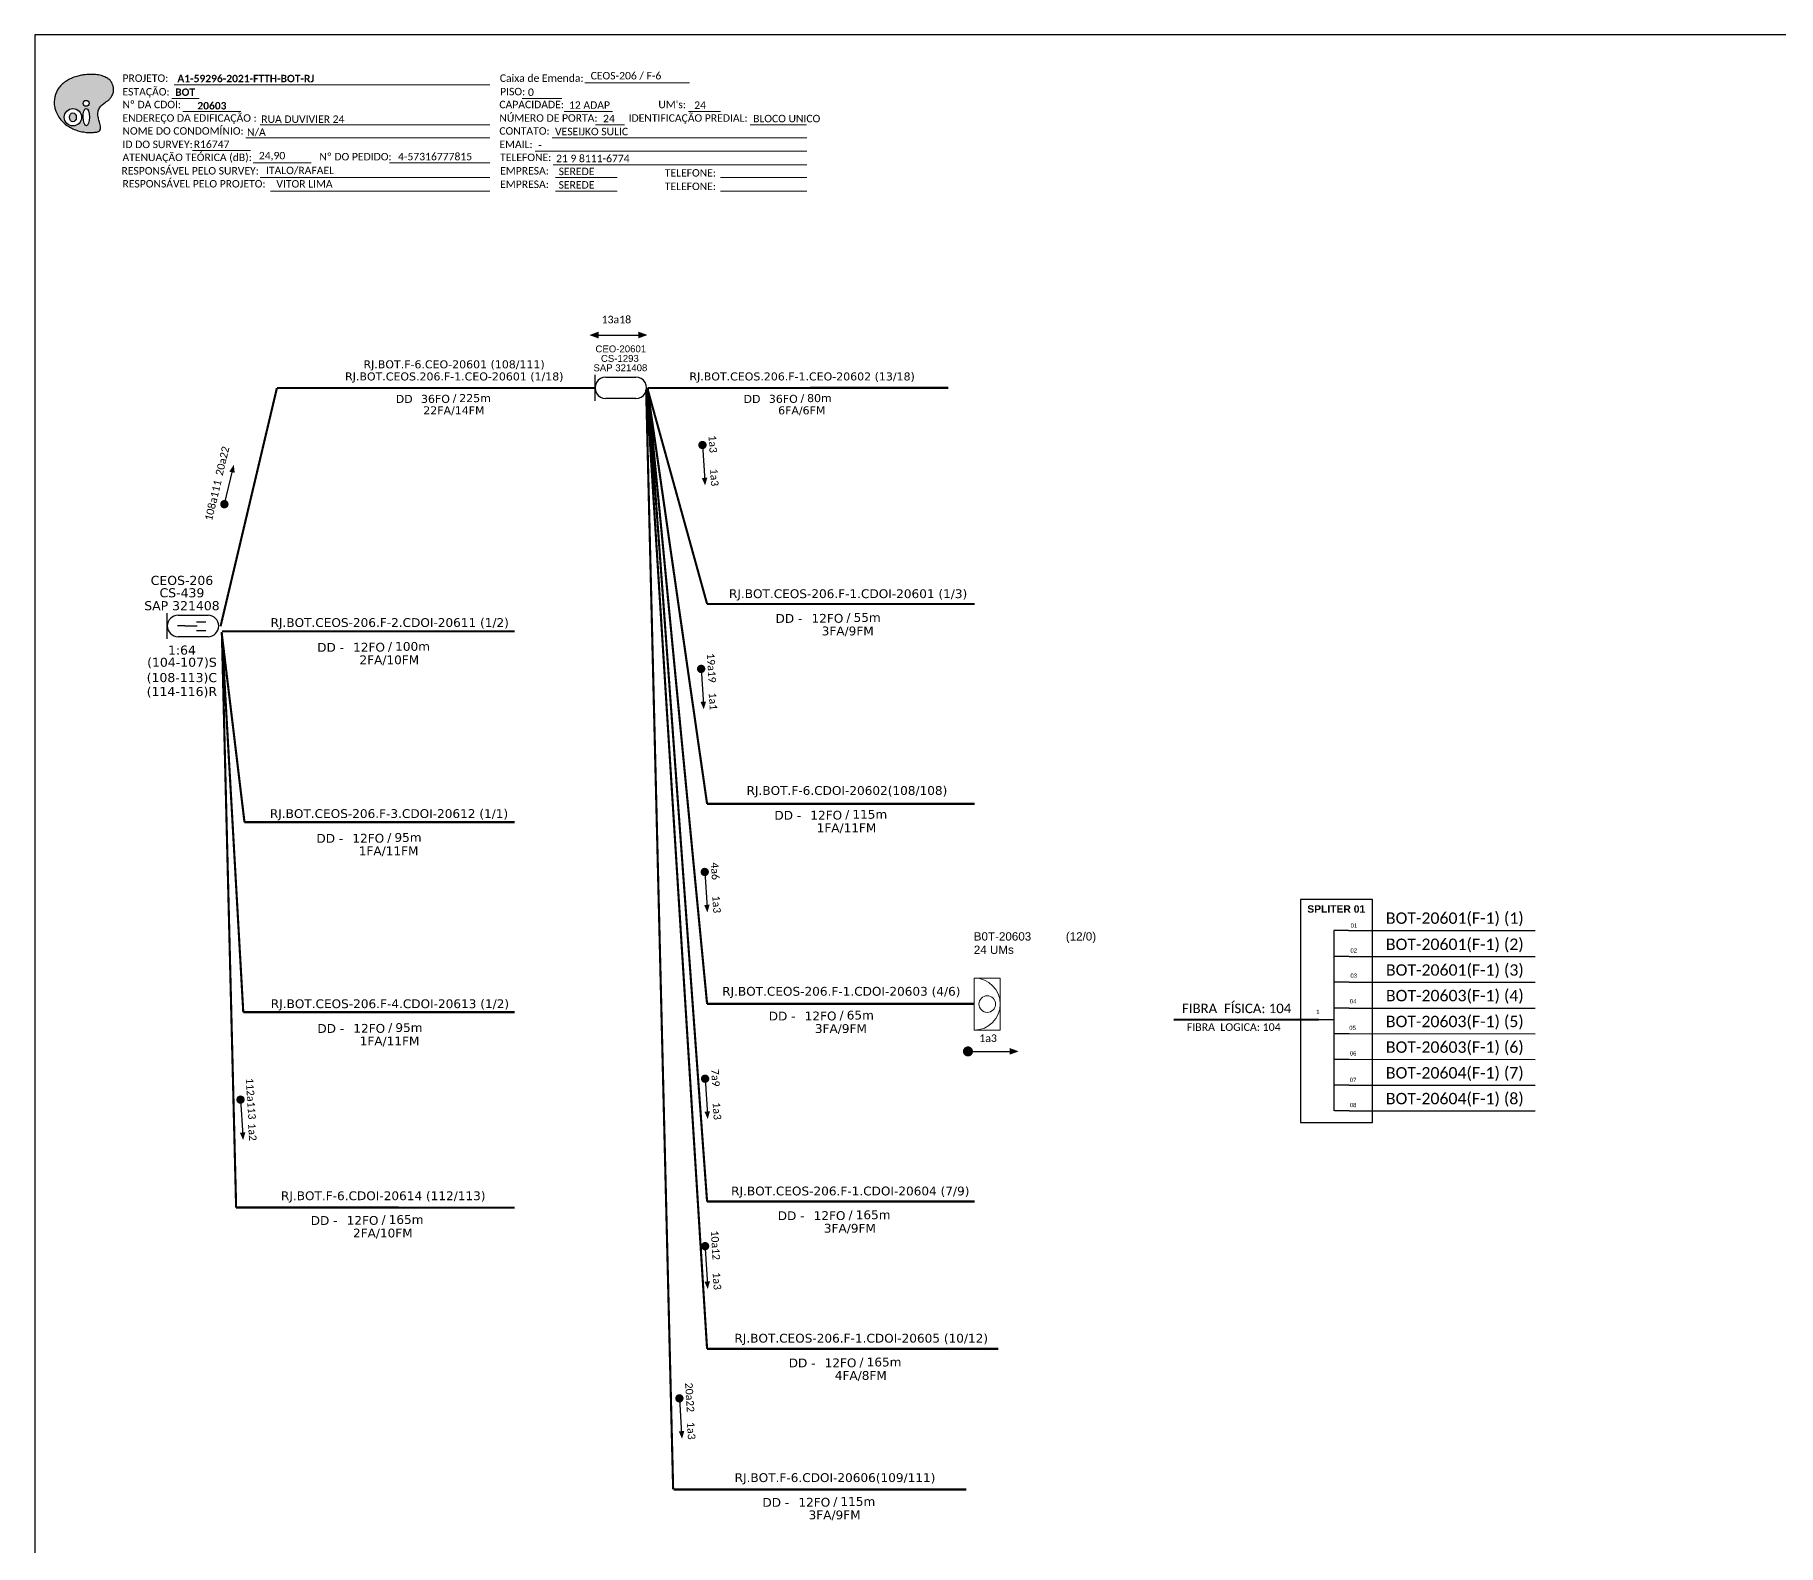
# Model space of a CAD drawing. Extents: x -89 to 749, y 705 to 1299.
# Drawn here: x -89.3 to 330, y 935.9 to 1299 of the extents above; entities that cross this region are included whole.
import ezdxf
from ezdxf.enums import TextEntityAlignment as Align

# ---------------------------------------------------------------- set-up
doc = ezdxf.new("R2010")
doc.units = 0
for name, color, linetype, lineweight in [("20.0-LEGENDA DOS CDO'S", 1, 'Continuous', 0), ('20.1-CDO_INTERIOR', 1, 'Continuous', 0), ('40.1-ETIQUETAS', 1, 'Continuous', 20)]:
    doc.layers.add(name, color=color, linetype=linetype, lineweight=lineweight)
for name, color, linetype in [('20.4-CEOS', 1, 'Continuous'), ('CAP a instalar', 1, 'Continuous'), ('SETA', 7, 'Continuous')]:
    doc.layers.add(name, color=color, linetype=linetype)
doc.styles.add('ARIAL', font='arial.ttf')
doc.styles.add('siredit', font='verdana.ttf')
doc.styles.get("Standard").update_dxf_attribs({"font": 'arial.ttf'})
doc.styles.add('WMF-Calibri0', font='calibri.ttf')
doc.styles.add('WMF-Calibri1', font='calibrib.ttf')
doc.linetypes.add('FENCELINE1', pattern='A,0.25,-0.1,[133,ltypeshp.shx,S=0.1,R=0,X=-0.1,Y=0],-0.1,1', length=1.45)

# ---------------------------------------------------------------- blocks, each defined once
blk = doc.blocks.new('OI')
h = blk.add_hatch(color=40)
edge = h.paths.add_edge_path()
edge.add_spline(control_points=[(4.35, -0.67), (3.92, -0.99), (3.26, -1.5), (2.81, -2.59), (2.9, -3.5), (3.06, -4.27), (3.31, -4.85), (3.37, -5.39), (3.4, -5.88), (3.2, -6.4), (2.54, -6.61), (1.65, -6.63), (0.55, -6.67), (-0.56, -6.42), (-1.61, -6.14), (-2.77, -5.61), (-3.92, -4.77), (-4.89, -3.7), (-5.34, -2.65), (-5.6, -1.94), (-5.85, -0.96), (-5.71, 0.47), (-5.1, 2.02), (-4.14, 3.02), (-3.3, 3.61), (-2.37, 4.16), (-1.36, 4.44), (-0.56, 4.7), (0.79, 4.85), (2.24, 4.97), (3.79, 4.57), (4.67, 4.21), (5.44, 3.65), (5.76, 2.99), (6.03, 2.21), (6.01, 1.46), (5.72, 0.64), (5.31, 0.08), (4.88, -0.38), (4.51, -0.55), (4.35, -0.67)], knot_values=[0, 0, 0, 0, 1.60434, 2.417191, 3.427595, 4.282808, 4.776746, 5.304182, 5.888771, 6.258406, 6.858137, 7.79129, 8.986195, 10.124242, 11.187857, 12.242908, 13.953784, 15.414161, 16.515391, 17.349188, 17.675853, 19.552021, 21.515531, 22.568638, 23.63245, 24.621084, 25.782718, 26.745347, 27.142653, 29.870543, 31.004649, 31.921532, 32.709589, 33.801391, 34.042471, 35.192333, 35.971461, 36.628871, 37.254359, 37.836911, 37.836911, 37.836911, 37.836911], degree=3, periodic=0)
h.paths.add_polyline_path([(1.13, -0.87, -1), (-0.04, -0.87, -1)], flags=16)
edge = h.paths.add_edge_path(flags=16)
edge.add_ellipse((0.56, -3.59), major_axis=(-0.02, 1.71), ratio=0.361305, start_angle=0, end_angle=360)
h.paths.add_polyline_path([(-0.36, -3.62, -1), (-3.8, -3.62, -1)], flags=16)
edge = h.paths.add_edge_path(flags=0)
edge.add_ellipse((-2.08, -3.62), major_axis=(0, 0.885), ratio=0.758294, start_angle=0, end_angle=360)
at = {"color": 40}
for centre, radius in [((-2.08, -3.62), 1.72), ((0.54, -0.87), 0.587)]:
    blk.add_circle(centre, radius, dxfattribs=at)
blk.add_ellipse((-2.08, -3.62), major_axis=(0, 0.885), ratio=0.758294, start_param=-3.141592653589792, end_param=3.141592653589792, dxfattribs=at)
blk.add_ellipse((0.56, -3.59), major_axis=(-0.02, 1.71), ratio=0.361305, dxfattribs=at)
at = {"color": 40, "start_tangent": (-0.800898, -0.598801), "end_tangent": (-0.800898, -0.598801)}
blk.add_spline([(4.35, -0.67), (3.2, -1.78), (2.9, -2.54), (2.92, -3.55), (3.12, -4.38), (3.28, -4.85), (3.37, -5.37), (3.35, -5.95), (3.2, -6.29), (2.66, -6.55), (1.73, -6.63), (0.54, -6.62), (-0.58, -6.41), (-1.6, -6.11), (-2.56, -5.67), (-3.95, -4.67), (-4.89, -3.56), (-5.37, -2.56), (-5.64, -1.78), (-5.72, -1.46), (-5.63, 0.42), (-4.84, 2.22), (-4.13, 2.99), (-3.27, 3.62), (-2.4, 4.09), (-1.3, 4.47), (-0.37, 4.72), (0.02, 4.77), (2.75, 4.8), (3.85, 4.53), (4.69, 4.16), (5.31, 3.68), (5.85, 2.73), (5.93, 2.5), (5.94, 1.35), (5.67, 0.62), (5.29, 0.08), (4.84, -0.36), (4.35, -0.67)], degree=3, dxfattribs=at)
blk = doc.blocks.new('CARIMBO')
at = {"color": 7, "lineweight": 0}
for points in [[(134.48, -16.3), (159.61, -16.3)], [(35.15, -20.06), (41.7, -20.06)], [(35.66, -16.79), (111.64, -16.79)], [(119.43, -20.02), (128.92, -20.02)], [(37.81, -23.14), (51.75, -23.14)], [(129.48, -23.14), (141.1, -23.14)], [(159.42, -23.14), (167.09, -23.14)], [(56.38, -26.37), (111.64, -26.37)], [(137.07, -26.37), (144.01, -26.37)], [(174.24, -26.37), (187.8, -26.37)], [(40.13, -32.55), (54.07, -32.55)], [(52.97, -29.48), (111.64, -29.48)], [(122.56, -32.72), (187.83, -32.72)], [(126.6, -29.48), (187.83, -29.48)], [(54.67, -35.52), (68.61, -35.52)], [(126.84, -35.96), (187.83, -35.96)], [(56.38, -39.07), (111.64, -39.07)], [(127.45, -39.07), (142.25, -39.07)], [(167.06, -39.07), (187.83, -39.07)], [(58.87, -42.31), (111.64, -42.31)], [(127.45, -42.31), (142.25, -42.31)], [(167.06, -42.31), (187.83, -42.31)]]:
    blk.add_lwpolyline(points, dxfattribs=at)
at = {"color": 7, "xscale": 1.213923925163967, "yscale": 1.213923925163967, "zscale": 1.213923925163967, "rotation": 0.1532896023949059}
blk.add_blockref('OI', (13.86, -20.16), dxfattribs=at)
at = {"color": 7, "lineweight": 0, "style": 'WMF-Calibri0'}
for s, height, p in [('PROJETO:', 1.793, (23.26, -16.04)), ('Caixa de Emenda:', 1.7927, (114.02, -16.04)), ('ESTAÇÃO:', 1.793, (23.26, -19.32)), ('Nº DA CDOI:', 1.7927, (23.26, -22.39)), ('CAPACIDADE:', 1.7927, (113.91, -22.39)), ('PISO:', 1.793, (114.09, -19.28)), ("UM's:", 1.793, (152.15, -22.39)), ('ENDEREÇO DA EDIFICAÇÃO :', 1.7927, (23.26, -25.63)), ('NÚMERO DE PORTA:', 1.7927, (113.91, -25.63)), ('IDENTIFICAÇÃO PREDIAL:', 1.7927, (144.99, -25.63)), ('NOME DO CONDOMÍNIO:', 1.7927, (23.26, -28.74)), ('CONTATO:', 1.793, (113.91, -28.74)), ('ATENUAÇÃO TEÓRICA (dB):', 1.7927, (23.26, -35.09)), ('ID DO SURVEY:', 1.7927, (23.26, -31.97)), ('EMAIL:', 1.793, (113.91, -31.97)), ('TELEFONE:', 1.793, (114.09, -35.09)), ('RESPONSÁVEL PELO SURVEY:', 1.7927, (23.02, -38.32)), ('EMPRESA:', 1.793, (114.09, -38.32)), ('TELEFONE:', 1.793, (153.7, -38.83)), ('RESPONSÁVEL PELO PROJETO:', 1.7927, (23.26, -41.44)), ('EMPRESA:', 1.793, (114.09, -41.56)), ('TELEFONE:', 1.793, (153.7, -42.06))]:
    blk.add_text(s, height=height, dxfattribs=at).set_placement(p)
at = {"color": 7, "lineweight": 0, "flags": 8}
for tag, p, style in [('PROJ', (36.46, -16.13), 'WMF-Calibri1'), ('CEOS-XX', (135.87, -15.46), 'WMF-Calibri0'), ('EST', (35.94, -19.41), 'WMF-Calibri1'), ('PISO_PTR', (120.78, -19.42), 'WMF-Calibri0'), ('CAPAC.', (130.66, -22.52), 'WMF-Calibri0'), ("UC'S", (160.78, -22.54), 'WMF-Calibri0'), ('LOGRADOURO', (56.65, -25.91), 'WMF-Calibri0'), ('N°', (138.85, -25.77), 'WMF-Calibri0'), ('N°PREDIO', (174.94, -25.77), 'WMF-Calibri0'), ('NOME_DO_COND.', (53.23, -29.02), 'WMF-Calibri0'), ('NOME_DO_CONTATO', (127.3, -28.89), 'WMF-Calibri0'), ('_ID_', (40.39, -31.94), 'WMF-Calibri0'), ('O_POTEN', (56.06, -34.68), 'WMF-Calibri0'), ('EMAIL', (123.26, -32.12), 'WMF-Calibri0'), ('RES_SURVEY', (57.78, -38.23), 'WMF-Calibri0'), ('TELEFONE', (127.55, -35.36), 'WMF-Calibri0'), ('EMP_RESP_SURVEY', (128.16, -38.47), 'WMF-Calibri0'), ('CONT_RESP_SURVEY', (167.76, -38.47), 'WMF-Calibri0'), ('RES_PROJ', (60.27, -41.47), 'WMF-Calibri0'), ('EMP_RESP_PROJ', (128.16, -41.71), 'WMF-Calibri0'), ('CONT_RESP_PROJ', (167.76, -41.71), 'WMF-Calibri0')]:
    blk.add_attdef(tag, p, '', height=1.79, dxfattribs=dict(at, style=style))
at = {"color": 7, "lineweight": 0, "style": 'WMF-Calibri1', "flags": 8}
blk.add_attdef("N° CDO'S", text='', height=1.79, dxfattribs=at).set_placement((44.78, -22.68), align=Align.CENTER)
blk = doc.blocks.new('ETIQUETA_RS5F')
at = {"layer": '40.1-ETIQUETAS', "color": 0, "style": 'siredit'}
blk.add_text('/', height=1.5, dxfattribs=at).set_placement((1.58, -1.95), align=Align.MIDDLE_RIGHT)
for tag, p in [('ETIQUETA_R_PRIMARIA', (1.21, 4.1)), ('ETIQUETA_R_SECUNDARIA', (1.21, 2.1)), ('F_ATIVAS/F_MORTAS', (1.14, -4.24))]:
    blk.add_attdef(tag, text='', height=1.5, dxfattribs=at).set_placement(p, align=Align.MIDDLE_CENTER)
for tag, p in [('TIPO_CABO', (-6.58, -2.12)), ('CAP_CABO', (0.4, -2.09))]:
    blk.add_attdef(tag, text='', height=1.5, dxfattribs=at).set_placement(p, align=Align.MIDDLE_RIGHT)
blk.add_attdef('METROS', text='', height=1.5, dxfattribs=at).set_placement((2.14, -1.95), align=Align.MIDDLE_LEFT)
for tag, p in [('FUSÃO_1', (0.85, -8.39)), ('FUSÃO_2', (0.85, -10.6)), ('FUSÃO_3', (0.85, -12.93)), ('FUSÃO_4', (0.85, -15.14)), ('FUSÃO_5', (0.85, -17.16))]:
    blk.add_attdef(tag, text='', height=1.5, dxfattribs=at).set_placement(p, align=Align.CENTER)

msp = doc.modelspace()

# ---------------------------------------------------------------- linework, layer by layer
at = {"color": 7, "linetype": 'Continuous'}
for p, q in [((223.08, 1083.72), (223.08, 1040.3)), ((226.6, 1083.72), (223.08, 1083.72)), ((226.78, 1077.44), (223.26, 1077.44)), ((226.78, 1071.25), (223.26, 1071.25)), ((226.78, 1065.03), (223.26, 1065.03)), ((219.43, 1062.3), (223.07, 1062.3)), ((226.78, 1058.86), (223.26, 1058.86)), ((226.78, 1052.7), (223.26, 1052.7)), ((226.78, 1046.51), (223.26, 1046.51)), ((226.78, 1040.33), (223.26, 1040.33))]:
    msp.add_line(p, q, dxfattribs=at)
at = {"color": 10, "linetype": 'Continuous'}
for p, q in [((226.6, 1083.72), (271.55, 1083.71)), ((226.78, 1077.44), (271.55, 1077.43)), ((226.78, 1071.26), (271.55, 1071.25)), ((226.78, 1065.04), (271.55, 1065.03)), ((226.78, 1058.88), (271.55, 1058.86)), ((226.78, 1052.71), (271.55, 1052.7)), ((226.78, 1046.52), (271.55, 1046.51)), ((226.78, 1040.33), (271.55, 1040.32))]:
    msp.add_line(p, q, dxfattribs=at)
at = {"color": 1, "linetype": 'Continuous', "lineweight": 60}
msp.add_line((219.43, 1062.3), (184.65, 1062.19), dxfattribs=at)
msp.add_lwpolyline([(-89.32, 705.02), (749.25, 705.02), (749.25, 1299.02), (-89.32, 1299.02), (-89.32, 705.02)])
at = {"color": 7, "lineweight": 0}
msp.add_lwpolyline([(-4.01, 1268.26), (20.14, 1268.26)], dxfattribs=at)
for points, const_width in [([(71.22, 1200.91, 1), (71.29, 1199.91, 1)], 1), ([(-43.86, 1185.69, 1), (-43.62, 1186.67, 1)], 1), ([(70.9, 1147.08, 1), (70.96, 1146.08, 1)], 1), ([(71.77, 1098.25, 1), (71.83, 1097.25, 1)], 1), ([(134.5, 1054.61, 1), (135.71, 1054.61, 1)], 1.21), ([(71.85, 1048.55, 1), (71.92, 1047.55, 1)], 1), ([(-39.89, 1043.51, 1), (-39.83, 1042.51, 1)], 1), ([(71.85, 1008.28, 1), (71.92, 1007.28, 1)], 1), ([(65.67, 971.69, 1), (65.73, 970.69, 1)], 1)]:
    msp.add_lwpolyline(points, format="xyb", close=True, dxfattribs=dict(const_width=const_width))
at = {"color": 7}
msp.add_lwpolyline([(215.11, 1037.51), (232.39, 1037.51), (232.39, 1091.17), (215.11, 1091.17)], close=True, dxfattribs=at)
at = {"layer": '20.1-CDO_INTERIOR', "color": 1, "lineweight": 18}
msp.add_lwpolyline([(142.87, 1059.74), (142.87, 1072.24), (136.62, 1072.24), (136.62, 1059.74)], close=True, dxfattribs=at)
msp.add_circle((139.75, 1065.99), 2, dxfattribs=at)
msp.add_arc((136.62, 1065.99), 6.25, 270, 90, dxfattribs=at)
at = {"layer": '20.4-CEOS', "color": 5}
for p, q in [((45.42, 1211.06), (45.42, 1217.27)), ((47.99, 1216.74), (55.22, 1216.74)), ((55.22, 1211.59), (47.99, 1211.59))]:
    msp.add_line(p, q, dxfattribs=at)
at = {"layer": '20.4-CEOS', "color": 7}
for p, q in [((-57.47, 1153.79), (-57.47, 1160)), ((-54.89, 1159.47), (-47.66, 1159.47)), ((-50.42, 1157.92), (-48.23, 1157.92)), ((-53.27, 1156.9), (-55.01, 1156.9)), ((-47.66, 1154.32), (-54.89, 1154.32)), ((-53.27, 1156.9), (-50.29, 1156.9)), ((-50.42, 1155.78), (-48.23, 1155.78))]:
    msp.add_line(p, q, dxfattribs=at)
for centre, start, end in [((-54.89, 1156.9), 90, 270), ((-47.66, 1156.9), 270, 90)]:
    msp.add_arc(centre, 2.58, start, end, dxfattribs=at)
at = {"layer": '20.4-CEOS', "color": 5}
for centre, major_axis, start_param, end_param in [((47.99, 1214.17), (1.82, 1.82), 0.785398, 3.926991), ((55.22, 1214.17), (-1.82, 1.82), 2.356194, 5.497787)]:
    msp.add_ellipse(centre, major_axis=major_axis, ratio=1, start_param=start_param, end_param=end_param, dxfattribs=at)
at = {"layer": 'CAP a instalar', "color": 7, "linetype": 'FENCELINE1', "ltscale": 7, "const_width": 0.513}
for points in [[(-44.66, 1156.82), (-31.1, 1214.11)], [(-31.1, 1214.11), (45.38, 1214.11)], [(57.71, 1213.65), (64.2, 949.32)], [(58.02, 1213.98), (72.36, 1114.13)], [(58.08, 1214.11), (130.41, 1214.17)], [(-44.34, 1155.22), (-40.91, 1017.08)], [(72.36, 1114.13), (136.69, 1114.13)], [(-40.91, 1017.08), (26.06, 1017.05)], [(64.32, 949.28), (134.72, 949.28)]]:
    msp.add_lwpolyline(points, dxfattribs=at)
at = {"layer": 'CAP a instalar', "color": 8, "linetype": 'FENCELINE1', "ltscale": 7, "const_width": 0.513}
for points in [[(57.84, 1213.47), (72.36, 983.11)], [(58.02, 1213.98), (72.36, 1162.2)], [(58.08, 1214.11), (72.36, 1018.51)], [(72.36, 1162.2), (136.69, 1162.2)], [(-44.41, 1155.44), (-38.9, 1109.73)], [(-44.35, 1154.96), (-39.19, 1064.04)], [(-44.34, 1155.59), (26.06, 1155.59)], [(-38.9, 1109.73), (26.06, 1109.73)], [(-39.19, 1064.04), (26.06, 1064.04)], [(72.36, 1018.51), (136.69, 1018.51)], [(72.36, 983.11), (142.38, 983.11)]]:
    msp.add_lwpolyline(points, dxfattribs=at)
at = {"layer": 'CAP a instalar', "color": 1, "linetype": 'FENCELINE1', "ltscale": 7, "const_width": 0.513}
for points in [[(58.08, 1214.11), (72.36, 1066.06)], [(72.36, 1066.06), (136.69, 1066.06)]]:
    msp.add_lwpolyline(points, dxfattribs=at)
at = {"layer": 'SETA'}
for points in [[(46.25, 1226.84), (56.65, 1226.84)], [(71.25, 1200.41), (71.8, 1191.83)], [(-43.74, 1186.18), (-41.73, 1194.54)], [(70.93, 1146.58), (71.47, 1138)], [(71.8, 1097.75), (72.35, 1089.17)], [(135.53, 1054.6), (145.93, 1054.6)], [(71.88, 1048.05), (72.43, 1039.47)], [(-39.86, 1043.01), (-39.32, 1034.43)], [(71.88, 1007.17), (72.43, 998.59)], [(65.7, 971.19), (66.24, 962.61)]]:
    msp.add_lwpolyline(points, dxfattribs=at)
for points in [[(46.25, 1226.04), (44.04, 1226.84), (46.25, 1227.65)], [(55.82, 1227.67), (58.04, 1226.86), (55.82, 1226.05)], [(-42.55, 1194.03), (-41.47, 1195.65), (-41.25, 1193.71)], [(72.43, 1192.56), (71.88, 1190.69), (71.1, 1192.48)], [(72.11, 1138.73), (71.56, 1136.86), (70.78, 1138.65)], [(72.98, 1089.9), (72.43, 1088.03), (71.65, 1089.82)], [(145.1, 1055.43), (147.31, 1054.62), (145.1, 1053.81)], [(73.06, 1040.2), (72.51, 1038.33), (71.73, 1040.12)], [(-38.68, 1035.16), (-39.23, 1033.29), (-40.01, 1035.08)], [(73.06, 999.32), (72.51, 997.45), (71.73, 999.23)], [(66.88, 963.34), (66.33, 961.47), (65.55, 963.26)]]:
    msp.add_solid(points, dxfattribs=at)

# ---------------------------------------------------------------- block references
ref = msp.add_blockref('CARIMBO', (-91.51, 1303.77))
ref.add_attrib('PROJ', 'A1-59296-2021-FTTH-BOT-RJ', (-55.05, 1287.63), dxfattribs={"color": 7, "lineweight": 0, "height": 1.7927, "style": 'WMF-Calibri1'})
ref.add_attrib('EST', 'BOT', (-55.57, 1284.35), dxfattribs={"color": 7, "lineweight": 0, "height": 1.793, "style": 'WMF-Calibri1'})
ref.add_attrib("N° CDO'S", '20603', dxfattribs={"color": 7, "lineweight": 0, "height": 1.793, "style": 'WMF-Calibri1'}).set_placement((-46.73, 1281.09), align=Align.CENTER)
ref.add_attrib('LOGRADOURO', 'RUA DUVIVIER 24', (-34.86, 1277.86), dxfattribs={"color": 7, "lineweight": 0, "height": 1.7927, "style": 'WMF-Calibri0'})
ref.add_attrib('NOME_DO_COND.', 'N/A', (-38.28, 1274.74), dxfattribs={"color": 7, "lineweight": 0, "height": 1.793, "style": 'WMF-Calibri0'})
ref.add_attrib('_ID_', 'R16747', (-51.11, 1271.83), dxfattribs={"color": 7, "lineweight": 0, "height": 1.793, "style": 'WMF-Calibri0'})
ref.add_attrib('O_POTEN', '24,90', (-35.45, 1269.09), dxfattribs={"color": 7, "lineweight": 0, "height": 1.793, "style": 'WMF-Calibri0'})
ref.add_attrib('RES_SURVEY', 'ITALO/RAFAEL', (-33.73, 1265.54), dxfattribs={"color": 7, "lineweight": 0, "height": 1.7927, "style": 'WMF-Calibri0'})
ref.add_attrib('RES_PROJ', 'VITOR LIMA', (-31.24, 1262.3), dxfattribs={"color": 7, "lineweight": 0, "height": 1.793, "style": 'WMF-Calibri0'})
ref.add_attrib('CEOS-XX', 'CEOS-206 / F-6', (44.36, 1288.31), dxfattribs={"color": 7, "lineweight": 0, "height": 1.7927, "style": 'WMF-Calibri0'})
ref.add_attrib('CAPAC.', '12 ADAP', (39.15, 1281.25), dxfattribs={"color": 7, "lineweight": 0, "height": 1.793, "style": 'WMF-Calibri0'})
ref.add_attrib("UC'S", '24', (69.27, 1281.23), dxfattribs={"color": 7, "lineweight": 0, "height": 1.793, "style": 'WMF-Calibri0'})
ref.add_attrib('PISO_PTR', '0', (29.28, 1284.34), dxfattribs={"color": 7, "lineweight": 0, "height": 1.79, "style": 'WMF-Calibri0'})
ref.add_attrib('N°', '24', (47.34, 1278), dxfattribs={"color": 7, "lineweight": 0, "height": 1.793, "style": 'WMF-Calibri0'})
ref.add_attrib('N°PREDIO', 'BLOCO UNICO', (83.43, 1278), dxfattribs={"color": 7, "lineweight": 0, "height": 1.7927, "style": 'WMF-Calibri0'})
ref.add_attrib('NOME_DO_CONTATO', 'VESEIJKO SULIC', (35.79, 1274.88), dxfattribs={"color": 7, "lineweight": 0, "height": 1.7927, "style": 'WMF-Calibri0'})
ref.add_attrib('EMAIL', '-', (31.75, 1271.65), dxfattribs={"color": 7, "lineweight": 0, "height": 1.79, "style": 'WMF-Calibri0'})
ref.add_attrib('TELEFONE', '21 9 8111-6774', (36.04, 1268.41), dxfattribs={"color": 7, "lineweight": 0, "height": 1.7927, "style": 'WMF-Calibri0'})
ref.add_attrib('EMP_RESP_SURVEY', 'SEREDE', (36.65, 1265.3), dxfattribs={"color": 7, "lineweight": 0, "height": 1.793, "style": 'WMF-Calibri0'})
ref.add_attrib('EMP_RESP_PROJ', 'SEREDE', (36.65, 1262.06), dxfattribs={"color": 7, "lineweight": 0, "height": 1.793, "style": 'WMF-Calibri0'})
at = {"layer": '40.1-ETIQUETAS', "color": 7}
ref = msp.add_blockref('ETIQUETA_RS5F', (10.04, 1214.2), dxfattribs=dict(at, xscale=1.283039983498747, yscale=1.283039983498747, zscale=1.283039983499997))
ref.add_attrib('ETIQUETA_R_PRIMARIA', 'RJ.BOT.F-6.CEO-20601 (108/111)', dxfattribs={"color": 0, "height": 1.9246, "style": 'siredit'}).set_placement((11.51, 1219.81), align=Align.MIDDLE_CENTER)
ref.add_attrib('ETIQUETA_R_SECUNDARIA', 'RJ.BOT.CEOS.206.F-1.CEO-20601 (1/18)', dxfattribs={"color": 0, "height": 1.9246, "style": 'siredit'}).set_placement((11.56, 1216.9), align=Align.MIDDLE_CENTER)
ref.add_attrib('TIPO_CABO', 'DD', dxfattribs={"color": 0, "height": 1.925, "style": 'siredit'}).set_placement((1.55, 1211.49), align=Align.MIDDLE_RIGHT)
ref.add_attrib('CAP_CABO', '36FO', dxfattribs={"color": 0, "height": 1.925, "style": 'siredit'}).set_placement((10.51, 1211.51), align=Align.MIDDLE_RIGHT)
ref.add_attrib('METROS', '225m', dxfattribs={"color": 0, "height": 1.925, "style": 'siredit'}).set_placement((12.75, 1211.69), align=Align.MIDDLE_LEFT)
ref.add_attrib('F_ATIVAS/F_MORTAS', '22FA/14FM', dxfattribs={"color": 0, "height": 1.925, "style": 'siredit'}).set_placement((11.47, 1208.75), align=Align.MIDDLE_CENTER)
ref = msp.add_blockref('ETIQUETA_RS5F', (93.7, 1214.2), dxfattribs=dict(at, xscale=1.283039983498747, yscale=1.283039983498747, zscale=1.283039983499997))
ref.add_attrib('ETIQUETA_R_SECUNDARIA', 'RJ.BOT.CEOS.206.F-1.CEO-20602 (13/18)', dxfattribs={"color": 0, "height": 1.9246, "style": 'siredit'}).set_placement((95.22, 1216.9), align=Align.MIDDLE_CENTER)
ref.add_attrib('TIPO_CABO', 'DD', dxfattribs={"color": 0, "height": 1.925, "style": 'siredit'}).set_placement((85.21, 1211.49), align=Align.MIDDLE_RIGHT)
ref.add_attrib('CAP_CABO', '36FO', dxfattribs={"color": 0, "height": 1.925, "style": 'siredit'}).set_placement((94.17, 1211.51), align=Align.MIDDLE_RIGHT)
ref.add_attrib('METROS', '80m', dxfattribs={"color": 0, "height": 1.925, "style": 'siredit'}).set_placement((96.41, 1211.69), align=Align.MIDDLE_LEFT)
ref.add_attrib('F_ATIVAS/F_MORTAS', '6FA/6FM', dxfattribs={"color": 0, "height": 1.925, "style": 'siredit'}).set_placement((95.13, 1208.75), align=Align.MIDDLE_CENTER)
at = {"layer": 'CAP a instalar', "color": 8, "linetype": 'FENCELINE1', "ltscale": 7}
ref = msp.add_blockref('ETIQUETA_RS5F', (104.61, 1161.69), dxfattribs=dict(at, xscale=1.411343981848631, yscale=1.411343981849711, zscale=1.411343981849999))
ref.add_attrib('ETIQUETA_R_SECUNDARIA', 'RJ.BOT.CEOS-206.F-1.CDOI-20601 (1/3)', dxfattribs={"layer": '40.1-ETIQUETAS', "color": 0, "height": 2.117, "style": 'siredit'}).set_placement((106.28, 1164.66), align=Align.MIDDLE_CENTER)
ref.add_attrib('TIPO_CABO', 'DD -', dxfattribs={"layer": '40.1-ETIQUETAS', "color": 0, "height": 2.117, "style": 'siredit'}).set_placement((95.27, 1158.71), align=Align.MIDDLE_RIGHT)
ref.add_attrib('CAP_CABO', '12FO', dxfattribs={"layer": '40.1-ETIQUETAS', "color": 0, "height": 2.117, "style": 'siredit'}).set_placement((105.13, 1158.74), align=Align.MIDDLE_RIGHT)
ref.add_attrib('METROS', '55m', dxfattribs={"layer": '40.1-ETIQUETAS', "color": 0, "height": 2.117, "style": 'siredit'}).set_placement((107.59, 1158.94), align=Align.MIDDLE_LEFT)
ref.add_attrib('F_ATIVAS/F_MORTAS', '3FA/9FM', dxfattribs={"layer": '40.1-ETIQUETAS', "color": 0, "height": 2.117, "style": 'siredit'}).set_placement((106.18, 1155.7), align=Align.MIDDLE_CENTER)
ref = msp.add_blockref('ETIQUETA_RS5F', (-5.64, 1154.75), dxfattribs=dict(at, xscale=1.411343981848631, yscale=1.411343981849711, zscale=1.411343981849999))
ref.add_attrib('ETIQUETA_R_SECUNDARIA', 'RJ.BOT.CEOS-206.F-2.CDOI-20611 (1/2)', dxfattribs={"layer": '40.1-ETIQUETAS', "color": 0, "height": 2.117, "style": 'siredit'}).set_placement((-3.97, 1157.72), align=Align.MIDDLE_CENTER)
ref.add_attrib('TIPO_CABO', 'DD -', dxfattribs={"layer": '40.1-ETIQUETAS', "color": 0, "height": 2.117, "style": 'siredit'}).set_placement((-14.97, 1151.76), align=Align.MIDDLE_RIGHT)
ref.add_attrib('CAP_CABO', '12FO', dxfattribs={"layer": '40.1-ETIQUETAS', "color": 0, "height": 2.117, "style": 'siredit'}).set_placement((-5.12, 1151.8), align=Align.MIDDLE_RIGHT)
ref.add_attrib('METROS', '100m', dxfattribs={"layer": '40.1-ETIQUETAS', "color": 0, "height": 2.117, "style": 'siredit'}).set_placement((-2.66, 1151.99), align=Align.MIDDLE_LEFT)
ref.add_attrib('F_ATIVAS/F_MORTAS', '2FA/10FM', dxfattribs={"layer": '40.1-ETIQUETAS', "color": 0, "height": 2.117, "style": 'siredit'}).set_placement((-4.07, 1148.76), align=Align.MIDDLE_CENTER)
at = {"layer": 'CAP a instalar', "color": 7, "linetype": 'FENCELINE1', "ltscale": 7}
ref = msp.add_blockref('ETIQUETA_RS5F', (104.33, 1114.37), dxfattribs=dict(at, xscale=1.411343981848631, yscale=1.411343981849711, zscale=1.411343981849999))
ref.add_attrib('ETIQUETA_R_SECUNDARIA', 'RJ.BOT.F-6.CDOI-20602(108/108)', dxfattribs={"layer": '40.1-ETIQUETAS', "color": 0, "height": 2.117, "style": 'siredit'}).set_placement((106, 1117.34), align=Align.MIDDLE_CENTER)
ref.add_attrib('TIPO_CABO', 'DD -', dxfattribs={"layer": '40.1-ETIQUETAS', "color": 0, "height": 2.117, "style": 'siredit'}).set_placement((94.99, 1111.38), align=Align.MIDDLE_RIGHT)
ref.add_attrib('CAP_CABO', '12FO', dxfattribs={"layer": '40.1-ETIQUETAS', "color": 0, "height": 2.117, "style": 'siredit'}).set_placement((104.84, 1111.41), align=Align.MIDDLE_RIGHT)
ref.add_attrib('METROS', '115m', dxfattribs={"layer": '40.1-ETIQUETAS', "color": 0, "height": 2.117, "style": 'siredit'}).set_placement((107.31, 1111.61), align=Align.MIDDLE_LEFT)
ref.add_attrib('F_ATIVAS/F_MORTAS', '1FA/11FM', dxfattribs={"layer": '40.1-ETIQUETAS', "color": 0, "height": 2.117, "style": 'siredit'}).set_placement((105.89, 1108.38), align=Align.MIDDLE_CENTER)
at = {"layer": 'CAP a instalar', "color": 8, "linetype": 'FENCELINE1', "ltscale": 7}
ref = msp.add_blockref('ETIQUETA_RS5F', (-5.81, 1108.82), dxfattribs=dict(at, xscale=1.411343981848631, yscale=1.411343981849711, zscale=1.411343981849999))
ref.add_attrib('ETIQUETA_R_SECUNDARIA', 'RJ.BOT.CEOS-206.F-3.CDOI-20612 (1/1)', dxfattribs={"layer": '40.1-ETIQUETAS', "color": 0, "height": 2.117, "style": 'siredit'}).set_placement((-4.14, 1111.79), align=Align.MIDDLE_CENTER)
ref.add_attrib('TIPO_CABO', 'DD -', dxfattribs={"layer": '40.1-ETIQUETAS', "color": 0, "height": 2.117, "style": 'siredit'}).set_placement((-15.15, 1105.83), align=Align.MIDDLE_RIGHT)
ref.add_attrib('CAP_CABO', '12FO', dxfattribs={"layer": '40.1-ETIQUETAS', "color": 0, "height": 2.117, "style": 'siredit'}).set_placement((-5.3, 1105.86), align=Align.MIDDLE_RIGHT)
ref.add_attrib('METROS', '95m', dxfattribs={"layer": '40.1-ETIQUETAS', "color": 0, "height": 2.117, "style": 'siredit'}).set_placement((-2.83, 1106.06), align=Align.MIDDLE_LEFT)
ref.add_attrib('F_ATIVAS/F_MORTAS', '1FA/11FM', dxfattribs={"layer": '40.1-ETIQUETAS', "color": 0, "height": 2.117, "style": 'siredit'}).set_placement((-4.24, 1102.82), align=Align.MIDDLE_CENTER)
at = {"layer": 'CAP a instalar', "color": 1, "linetype": 'FENCELINE1', "ltscale": 7}
ref = msp.add_blockref('ETIQUETA_RS5F', (102.97, 1066.09), dxfattribs=dict(at, xscale=1.411343981848631, yscale=1.411343981849711, zscale=1.411343981849999))
ref.add_attrib('ETIQUETA_R_SECUNDARIA', 'RJ.BOT.CEOS-206.F-1.CDOI-20603 (4/6)', dxfattribs={"layer": '40.1-ETIQUETAS', "color": 0, "height": 2.117, "style": 'siredit'}).set_placement((104.64, 1069.06), align=Align.MIDDLE_CENTER)
ref.add_attrib('TIPO_CABO', 'DD -', dxfattribs={"layer": '40.1-ETIQUETAS', "color": 0, "height": 2.117, "style": 'siredit'}).set_placement((93.63, 1063.1), align=Align.MIDDLE_RIGHT)
ref.add_attrib('CAP_CABO', '12FO', dxfattribs={"layer": '40.1-ETIQUETAS', "color": 0, "height": 2.117, "style": 'siredit'}).set_placement((103.48, 1063.13), align=Align.MIDDLE_RIGHT)
ref.add_attrib('METROS', '65m', dxfattribs={"layer": '40.1-ETIQUETAS', "color": 0, "height": 2.117, "style": 'siredit'}).set_placement((105.95, 1063.33), align=Align.MIDDLE_LEFT)
ref.add_attrib('F_ATIVAS/F_MORTAS', '3FA/9FM', dxfattribs={"layer": '40.1-ETIQUETAS', "color": 0, "height": 2.117, "style": 'siredit'}).set_placement((104.54, 1060.1), align=Align.MIDDLE_CENTER)
at = {"layer": 'CAP a instalar', "color": 8, "linetype": 'FENCELINE1', "ltscale": 7}
ref = msp.add_blockref('ETIQUETA_RS5F', (-5.59, 1063.1), dxfattribs=dict(at, xscale=1.411343981848631, yscale=1.411343981849711, zscale=1.411343981849999))
ref.add_attrib('ETIQUETA_R_SECUNDARIA', 'RJ.BOT.CEOS-206.F-4.CDOI-20613 (1/2)', dxfattribs={"layer": '40.1-ETIQUETAS', "color": 0, "height": 2.117, "style": 'siredit'}).set_placement((-3.92, 1066.07), align=Align.MIDDLE_CENTER)
ref.add_attrib('TIPO_CABO', 'DD -', dxfattribs={"layer": '40.1-ETIQUETAS', "color": 0, "height": 2.117, "style": 'siredit'}).set_placement((-14.93, 1060.12), align=Align.MIDDLE_RIGHT)
ref.add_attrib('CAP_CABO', '12FO', dxfattribs={"layer": '40.1-ETIQUETAS', "color": 0, "height": 2.117, "style": 'siredit'}).set_placement((-5.07, 1060.15), align=Align.MIDDLE_RIGHT)
ref.add_attrib('METROS', '95m', dxfattribs={"layer": '40.1-ETIQUETAS', "color": 0, "height": 2.117, "style": 'siredit'}).set_placement((-2.61, 1060.34), align=Align.MIDDLE_LEFT)
ref.add_attrib('F_ATIVAS/F_MORTAS', '1FA/11FM', dxfattribs={"layer": '40.1-ETIQUETAS', "color": 0, "height": 2.117, "style": 'siredit'}).set_placement((-4.02, 1057.11), align=Align.MIDDLE_CENTER)
at = {"layer": 'CAP a instalar', "color": 7, "linetype": 'FENCELINE1', "ltscale": 7}
ref = msp.add_blockref('ETIQUETA_RS5F', (-7.2, 1016.93), dxfattribs=dict(at, xscale=1.411343981848631, yscale=1.411343981849711, zscale=1.411343981849999))
ref.add_attrib('ETIQUETA_R_SECUNDARIA', 'RJ.BOT.F-6.CDOI-20614 (112/113)', dxfattribs={"layer": '40.1-ETIQUETAS', "color": 0, "height": 2.117, "style": 'siredit'}).set_placement((-5.53, 1019.9), align=Align.MIDDLE_CENTER)
ref.add_attrib('TIPO_CABO', 'DD -', dxfattribs={"layer": '40.1-ETIQUETAS', "color": 0, "height": 2.117, "style": 'siredit'}).set_placement((-16.53, 1013.95), align=Align.MIDDLE_RIGHT)
ref.add_attrib('CAP_CABO', '12FO', dxfattribs={"layer": '40.1-ETIQUETAS', "color": 0, "height": 2.117, "style": 'siredit'}).set_placement((-6.68, 1013.98), align=Align.MIDDLE_RIGHT)
ref.add_attrib('METROS', '165m', dxfattribs={"layer": '40.1-ETIQUETAS', "color": 0, "height": 2.117, "style": 'siredit'}).set_placement((-4.22, 1014.18), align=Align.MIDDLE_LEFT)
ref.add_attrib('F_ATIVAS/F_MORTAS', '2FA/10FM', dxfattribs={"layer": '40.1-ETIQUETAS', "color": 0, "height": 2.117, "style": 'siredit'}).set_placement((-5.63, 1010.94), align=Align.MIDDLE_CENTER)
at = {"layer": 'CAP a instalar', "color": 8, "linetype": 'FENCELINE1', "ltscale": 7}
ref = msp.add_blockref('ETIQUETA_RS5F', (105.13, 1018.08), dxfattribs=dict(at, xscale=1.411343981848631, yscale=1.411343981849711, zscale=1.411343981849999))
ref.add_attrib('ETIQUETA_R_SECUNDARIA', 'RJ.BOT.CEOS-206.F-1.CDOI-20604 (7/9)', dxfattribs={"layer": '40.1-ETIQUETAS', "color": 0, "height": 2.117, "style": 'siredit'}).set_placement((106.8, 1021.05), align=Align.MIDDLE_CENTER)
ref.add_attrib('TIPO_CABO', 'DD -', dxfattribs={"layer": '40.1-ETIQUETAS', "color": 0, "height": 2.117, "style": 'siredit'}).set_placement((95.79, 1015.1), align=Align.MIDDLE_RIGHT)
ref.add_attrib('CAP_CABO', '12FO', dxfattribs={"layer": '40.1-ETIQUETAS', "color": 0, "height": 2.117, "style": 'siredit'}).set_placement((105.64, 1015.13), align=Align.MIDDLE_RIGHT)
ref.add_attrib('METROS', '165m', dxfattribs={"layer": '40.1-ETIQUETAS', "color": 0, "height": 2.117, "style": 'siredit'}).set_placement((108.11, 1015.32), align=Align.MIDDLE_LEFT)
ref.add_attrib('F_ATIVAS/F_MORTAS', '3FA/9FM', dxfattribs={"layer": '40.1-ETIQUETAS', "color": 0, "height": 2.117, "style": 'siredit'}).set_placement((106.7, 1012.09), align=Align.MIDDLE_CENTER)
ref = msp.add_blockref('ETIQUETA_RS5F', (107.76, 982.68), dxfattribs=dict(at, xscale=1.411343981848631, yscale=1.411343981849711, zscale=1.411343981849999))
ref.add_attrib('ETIQUETA_R_SECUNDARIA', 'RJ.BOT.CEOS-206.F-1.CDOI-20605 (10/12)', dxfattribs={"layer": '40.1-ETIQUETAS', "color": 0, "height": 2.117, "style": 'siredit'}).set_placement((109.43, 985.65), align=Align.MIDDLE_CENTER)
ref.add_attrib('TIPO_CABO', 'DD -', dxfattribs={"layer": '40.1-ETIQUETAS', "color": 0, "height": 2.117, "style": 'siredit'}).set_placement((98.43, 979.7), align=Align.MIDDLE_RIGHT)
ref.add_attrib('CAP_CABO', '12FO', dxfattribs={"layer": '40.1-ETIQUETAS', "color": 0, "height": 2.117, "style": 'siredit'}).set_placement((108.28, 979.73), align=Align.MIDDLE_RIGHT)
ref.add_attrib('METROS', '165m', dxfattribs={"layer": '40.1-ETIQUETAS', "color": 0, "height": 2.117, "style": 'siredit'}).set_placement((110.74, 979.92), align=Align.MIDDLE_LEFT)
ref.add_attrib('F_ATIVAS/F_MORTAS', '4FA/8FM', dxfattribs={"layer": '40.1-ETIQUETAS', "color": 0, "height": 2.117, "style": 'siredit'}).set_placement((109.33, 976.69), align=Align.MIDDLE_CENTER)
at = {"layer": 'CAP a instalar', "color": 7, "linetype": 'FENCELINE1', "ltscale": 7}
ref = msp.add_blockref('ETIQUETA_RS5F', (101.46, 949.16), dxfattribs=dict(at, xscale=1.411343981848631, yscale=1.411343981849711, zscale=1.411343981849999))
ref.add_attrib('ETIQUETA_R_SECUNDARIA', 'RJ.BOT.F-6.CDOI-20606(109/111)', dxfattribs={"layer": '40.1-ETIQUETAS', "color": 0, "height": 2.117, "style": 'siredit'}).set_placement((103.13, 952.13), align=Align.MIDDLE_CENTER)
ref.add_attrib('TIPO_CABO', 'DD -', dxfattribs={"layer": '40.1-ETIQUETAS', "color": 0, "height": 2.117, "style": 'siredit'}).set_placement((92.12, 946.17), align=Align.MIDDLE_RIGHT)
ref.add_attrib('CAP_CABO', '12FO', dxfattribs={"layer": '40.1-ETIQUETAS', "color": 0, "height": 2.117, "style": 'siredit'}).set_placement((101.98, 946.21), align=Align.MIDDLE_RIGHT)
ref.add_attrib('METROS', '115m', dxfattribs={"layer": '40.1-ETIQUETAS', "color": 0, "height": 2.117, "style": 'siredit'}).set_placement((104.44, 946.4), align=Align.MIDDLE_LEFT)
ref.add_attrib('F_ATIVAS/F_MORTAS', '3FA/9FM', dxfattribs={"layer": '40.1-ETIQUETAS', "color": 0, "height": 2.117, "style": 'siredit'}).set_placement((103.03, 943.17), align=Align.MIDDLE_CENTER)

# ---------------------------------------------------------------- texts
at = {"color": 7, "lineweight": 0, "style": 'WMF-Calibri0'}
msp.add_text('Nº DO PEDIDO:', height=1.7927, dxfattribs=at).set_placement((-20.88, 1268.84))
at = {"attachment_point": 5}
for s, insert, char_height, width in [('{\\fCalibri|b0|i0|c0|p34;\\C7;13a18}', (50.54, 1230.57), 1.815, 30.6841), ('{\\fArial|b1|i0|c0|p34;\\H1x;\\C10;SPLITER 01}', (223.68, 1088.84), 1.7753, 17.28), ('\\pxt3.2809;{\\fCalibri|b0|i0|c0|p34;\\C7;BOT-20601(F-1) (1)}', (252.2, 1086.36), 2.7432, 40.9104), ('\\C7;\\fArial|b0|i0|;\\H1.0273588255048;01 ', (227.94, 1084.87), 1.7753, 3.5602), ('\\pxt3.2809;{\\fCalibri|b0|i0|c0|p34;\\C7;BOT-20601(F-1) (2)}', (252.2, 1080.07), 2.7432, 40.9104), ('\\C7;\\fArial|b0|i0|;\\H1.0273588255048;02 ', (227.89, 1078.87), 1.7753, 3.7582), ('\\pxt3.2809;{\\fCalibri|b0|i0|c0|p34;\\C7;BOT-20601(F-1) (3)}', (252.21, 1073.89), 2.7432, 40.9104), ('\\C7;\\fArial|b0|i0|;\\H1.0273588255048;03 ', (227.89, 1072.82), 1.7753, 3.456), ('\\pt9;{\\fCalibri|b0|i0|c0|p34;\\C7;BOT-20603(F-1) (4)}', (252.21, 1067.73), 2.7432, 40.9104), ('{\\fCalibri|b0|i0|c0|p34;\\C7;FIBRA  FÍSICA: 104}', (199.72, 1064.94), 2.2859, 34.56), ('\\C7;\\fArial|b0|i0|;\\H1.0273588255048;04 ', (227.74, 1066.67), 1.7753, 3.7582), ('{\\fCalibri|b0|i0|c0|p34;\\C7;FIBRA  LOGICA: 104}', (199.03, 1060.45), 1.8289, 34.56), ('\\C7;\\fArial|b0|i0|;\\H1.0273588255048;1', (219.27, 1064.12), 1.7753, 1.7584), ('\\C7;\\fArial|b0|i0|;\\H1.0273588255048;05 ', (227.61, 1060.26), 1.7753, 4.6222), ('\\pt9;{\\fCalibri|b0|i0|c0|p34;\\C7;BOT-20603(F-1) (5)}', (252.2, 1061.51), 2.7432, 40.9104), ('{\\fCalibri|b0|i0|c0|p34;\\C7;1a3}', (139.95, 1057.78), 1.815, 30.6841), ('\\pt9;{\\fCalibri|b0|i0|c0|p34;\\C7;BOT-20603(F-1) (6)}', (252.2, 1055.35), 2.7432, 40.9104), ('\\C7;\\fArial|b0|i0|;\\H1.0273588255048;06 ', (227.74, 1054.12), 1.7753, 3.7582), ('\\C7;\\fArial|b0|i0|;\\H1.0273588255048;07 ', (227.74, 1047.76), 1.7753, 3.7582), ('\\pt9;{\\fCalibri|b0|i0|c0|p34;\\C7;BOT-20604(F-1) (7)}', (252.2, 1049.16), 2.7432, 40.9104), ('\\pt9;{\\fCalibri|b0|i0|c0|p34;\\C7;BOT-20604(F-1) (8)}', (252.2, 1042.97), 2.7432, 40.9104), ('\\C7;\\fArial|b0|i0|;\\H1.0273588255048;08 ', (227.74, 1041.71), 1.7753, 3.7582)]:
    msp.add_mtext(s, dxfattribs=dict(at, insert=insert, char_height=char_height, width=width))
at = {"char_height": 1.82, "width": 25.3588, "attachment_point": 5}
for s, insert, rotation in [('{\\fCalibri|b0|i0|c0|p34;\\C7;20a22}', (-44.21, 1196.57), 76.4661), ('{\\fCalibri|b0|i0|c0|p34;\\C7;1a3}', (73.74, 1200.63), 273.6303), ('{\\fCalibri|b0|i0|c0|p34;\\C7;108a111}', (-46.43, 1187.12), 76.4661), ('{\\fCalibri|b0|i0|c0|p34;\\C7;1a3}', (74.1, 1192.62), 273.6303), ('{\\fCalibri|b0|i0|c0|p34;\\C7;19a19}', (73.41, 1146.8), 273.6303), ('{\\fCalibri|b0|i0|c0|p34;\\C7;1a1}', (73.77, 1138.79), 273.6303), ('{\\fCalibri|b0|i0|c0|p34;\\C7;4a6}', (74.29, 1097.97), 273.6303), ('{\\fCalibri|b0|i0|c0|p34;\\C7;1a3}', (74.64, 1089.96), 273.6303), ('{\\fCalibri|b0|i0|c0|p34;\\C7;7a9}', (74.37, 1048.27), 273.6303), ('{\\fCalibri|b0|i0|c0|p34;\\C7;112a113}', (-37.38, 1043.23), 273.6303), ('{\\fCalibri|b0|i0|c0|p34;\\C7;1a3}', (74.73, 1040.26), 273.6303), ('{\\fCalibri|b0|i0|c0|p34;\\C7;1a2}', (-37.02, 1035.22), 273.6303), ('{\\fCalibri|b0|i0|c0|p34;\\C7;10a12}', (74.37, 1008), 273.6303), ('{\\fCalibri|b0|i0|c0|p34;\\C7;1a3}', (74.73, 999.38), 273.6303), ('{\\fCalibri|b0|i0|c0|p34;\\C7;20a22}', (68.18, 971.41), 273.6303), ('{\\fCalibri|b0|i0|c0|p34;\\C7;1a3}', (68.54, 963.4), 273.6303)]:
    msp.add_mtext(s, dxfattribs=dict(at, insert=insert, rotation=rotation))
at = {"color": 7, "lineweight": 0, "style": 'WMF-Calibri0', "flags": 8}
msp.add_attdef('4-57316777815', (-1.97, 1268.87), '', height=1.79, dxfattribs=at)
at = {"layer": "20.0-LEGENDA DOS CDO'S", "color": 5, "linetype": 'FENCELINE1', "style": 'ARIAL'}
for s, p in [('CEO-20601', (45.52, 1222.69)), ('CS-1293', (46.83, 1220.4)), ('SAP 321408', (45.03, 1218.14))]:
    msp.add_text(s, height=1.652, rotation=0.118, dxfattribs=at).set_placement(p)
at = {"layer": "20.0-LEGENDA DOS CDO'S", "color": 1, "linetype": 'FENCELINE1', "style": 'ARIAL'}
for s, p in [('B0T-20603', (136.5, 1081.26)), ('24 UMs', (136.51, 1078.05))]:
    msp.add_text(s, height=2, dxfattribs=at).set_placement(p)
msp.add_text('        (12/0)', height=2.0005, dxfattribs=at).set_placement((159.18, 1081.26), align=Align.CENTER)
at = {"layer": '20.4-CEOS', "color": 7, "linetype": 'FENCELINE1', "style": 'siredit'}
for s, p in [('CEOS-206', (-53.94, 1168.95)), ('CS-439', (-53.94, 1165.97)), ('SAP 321408', (-53.94, 1162.87)), ('(104-107)S', (-53.94, 1149.27)), ('1:64', (-53.94, 1152.19)), ('(108-113)C', (-53.96, 1145.59)), ('(114-116)R', (-53.96, 1142.23))]:
    msp.add_text(s, height=2.183, dxfattribs=at).set_placement(p, align=Align.TOP_CENTER)

doc.saveas('drawing.dxf')
